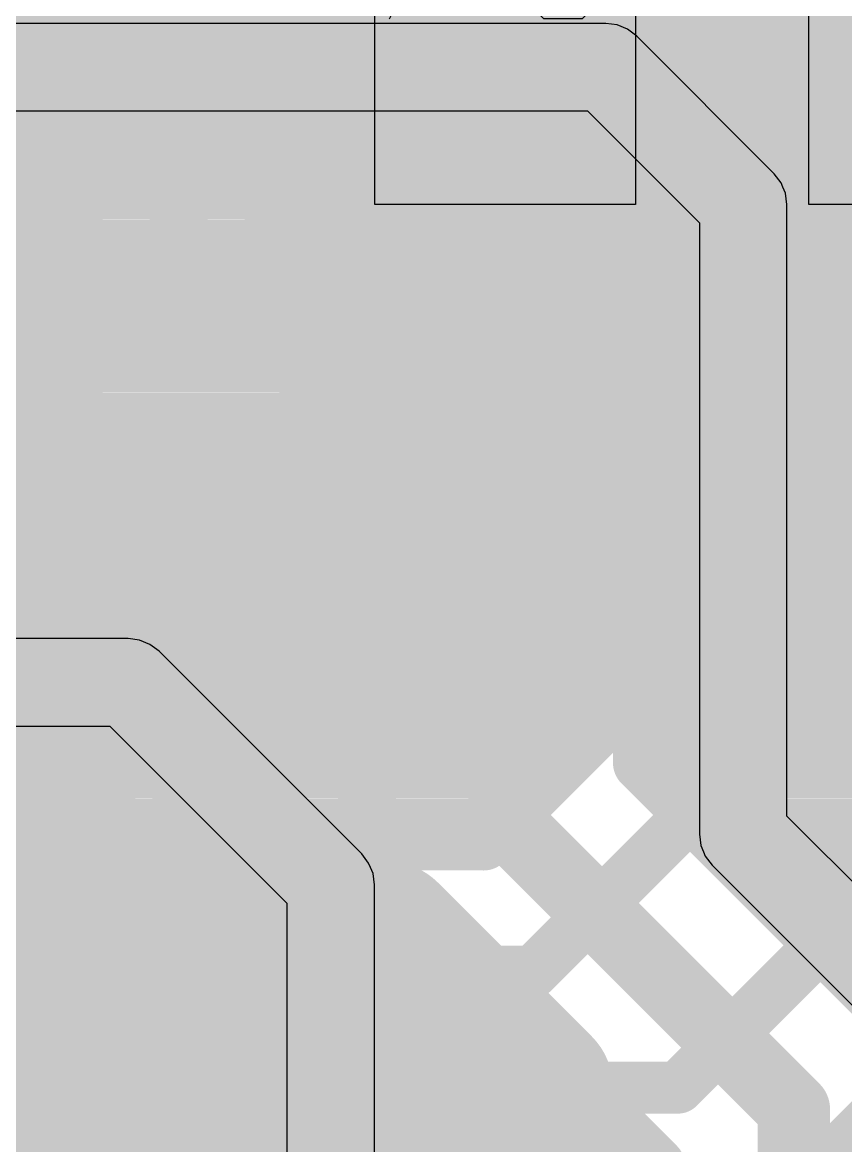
# Model space of a CAD drawing. Header units: millimetres. Extents: x 0.11 to 5.67, y 0.55 to 4.24.
# Drawn here: x 4.7159 to 4.8279, y 2.9478 to 3.1006 of the extents above; entities that cross this region are included whole.
import ezdxf

# ---------------------------------------------------------------- set-up
doc = ezdxf.new("R2010")
doc.units = ezdxf.units.MM
doc.header["$MEASUREMENT"] = 0
for name, color, linetype in [('BottomLayer', 5, 'Continuous'), ('BottomOverlay', 54, 'Continuous'), ('BottomPaste', 16, 'Continuous'), ('BottomSolder', 6, 'Continuous'), ('InternalPlane1', 76, 'Continuous'), ('InternalPlane2', 16, 'Continuous'), ('Mechanical3', 76, 'Continuous'), ('MultiLayer', 9, 'Continuous'), ('TopLayer', 1, 'Continuous'), ('TopOverlay', 2, 'Continuous'), ('TopPaste', 8, 'Continuous'), ('TopSolder', 216, 'Continuous'), ('ViaHoleLayer', 16, 'Continuous')]:
    doc.layers.add(name, color=color, linetype=linetype)

# ---------------------------------------------------------------- blocks, each defined once
blk = doc.blocks.new('QFN48_ISL_189')
at = {"layer": 'TopLayer'}
for points in [[(0.02264, 0.0128), (0.03051, 0.0128), (0.02264, 0.04035), (0.03051, 0.04035)], [(0.03839, 0.0128), (0.04626, 0.0128), (0.03839, 0.04035), (0.04626, 0.04035)], [(0.01378, -0.00394), (0.01378, 0.00394), (-0.01378, -0.00394), (-0.01378, 0.00394)], [(0.02657, -0.17323), (0.1998, -0.17323), (0.02657, 0), (0.1998, 0)]]:
    blk.add_solid(points, dxfattribs=at)
at = {"layer": 'TopOverlay', "const_width": 0.00787}
for points in [[(0, 0.01673), (0.00984, 0.02657)], [(0.01575, 0.02657), (0.00984, 0.02657)], [(0, 0.01083), (0, 0.01673)]]:
    blk.add_lwpolyline(points, dxfattribs=at)
at = {"layer": 'TopOverlay'}
for points, const_width in [([(0.00787, 0.02657, 1), (0.01181, 0.02657, 1)], 0.00394), ([(0.00787, 0.02657, 1), (0.01181, 0.02657, 1)], 0.00394), ([(0.01378, 0.02657, 1), (0.01772, 0.02657, 1)], 0.00394), ([(-0.00197, 0.01673, 1), (0.00197, 0.01673, 1)], 0.00394), ([(-0.00197, 0.01673, 1), (0.00197, 0.01673, 1)], 0.00394), ([(-0.00197, 0.01083, 1), (0.00197, 0.01083, 1)], 0.00394), ([(-0.03363, 0, 1), (-0.0392, 0, 1)], 0.00787), ([(-0.04117, 0, 1), (-0.03723, 0, 1)], 0.00394), ([(-0.0356, 0, 1), (-0.03166, 0, 1)], 0.00394)]:
    blk.add_lwpolyline(points, format="xyb", close=True, dxfattribs=dict(at, const_width=const_width))
at = {"layer": 'TopPaste'}
for points in [[(0.02264, 0.0128), (0.03051, 0.0128), (0.02264, 0.04035), (0.03051, 0.04035)], [(0.03839, 0.0128), (0.04626, 0.0128), (0.03839, 0.04035), (0.04626, 0.04035)], [(0.01378, -0.00394), (0.01378, 0.00394), (-0.01378, -0.00394), (-0.01378, 0.00394)], [(0.02657, -0.17323), (0.1998, -0.17323), (0.02657, 0), (0.1998, 0)]]:
    blk.add_solid(points, dxfattribs=at)
at = {"layer": 'TopSolder'}
for points in [[(0.02067, 0.01083), (0.03248, 0.01083), (0.02067, 0.04232), (0.03248, 0.04232)], [(0.03642, 0.01083), (0.04823, 0.01083), (0.03642, 0.04232), (0.04823, 0.04232)], [(0.01575, -0.00591), (0.01575, 0.00591), (-0.01575, -0.00591), (-0.01575, 0.00591)], [(0.02461, -0.1752), (0.20177, -0.1752), (0.02461, 0.00197), (0.20177, 0.00197)]]:
    blk.add_solid(points, dxfattribs=at)
blk = doc.blocks.new('CC0603_B_215')
at = {"layer": 'BottomLayer'}
for points in [[(-0.05315, -0.01772), (-0.01378, -0.01772), (-0.05315, 0.01772), (-0.01378, 0.01772)], [(0.05315, 0.01772), (0.01378, 0.01772), (0.05315, -0.01772), (0.01378, -0.01772)]]:
    blk.add_solid(points, dxfattribs=at)
at = {"layer": 'BottomOverlay', "const_width": 0.00701}
for points in [[(-0.06031, -0.02558, -0.201181), (-0.06035, 0.02547)], [(0.06042, 0.02547, -0.201181), (0.06038, -0.02558)]]:
    blk.add_lwpolyline(points, format="xyb", dxfattribs=at)
at = {"layer": 'BottomOverlay', "const_width": 0.0035}
for points in [[(-0.0621, 0.02547, 1), (-0.0586, 0.02547, 1)], [(-0.06172, 0.0255, 1), (-0.05821, 0.0255, 1)], [(0.05828, 0.0255, 1), (0.06179, 0.0255, 1)], [(0.05867, 0.02547, 1), (0.06217, 0.02547, 1)], [(-0.06206, -0.02558, 1), (-0.05856, -0.02558, 1)], [(-0.06179, -0.02559, 1), (-0.05829, -0.02559, 1)], [(0.05829, -0.02559, 1), (0.06179, -0.02559, 1)], [(0.05863, -0.02558, 1), (0.06213, -0.02558, 1)]]:
    blk.add_lwpolyline(points, format="xyb", close=True, dxfattribs=at)
at = {"layer": 'BottomOverlay', "const_width": 0.00701}
for points in [[(-0.05996, 0.0255), (0.06004, 0.0255)], [(-0.06004, -0.02559), (0.06004, -0.02559)]]:
    blk.add_lwpolyline(points, dxfattribs=at)
at = {"layer": 'BottomPaste'}
for p, q in [((-0.05315, -0.01772), (-0.05315, 0.01772)), ((-0.05315, 0.01772), (-0.01378, 0.01772)), ((-0.01378, 0.01772), (-0.02559, 0)), ((0.02559, 0), (0.01378, 0.01772)), ((0.01378, 0.01772), (0.05315, 0.01772)), ((0.05315, 0.01772), (0.05315, -0.01772)), ((-0.02559, 0), (-0.01378, -0.01772)), ((0.01378, -0.01772), (0.02559, 0)), ((-0.01378, -0.01772), (-0.05315, -0.01772)), ((0.05315, -0.01772), (0.01378, -0.01772))]:
    blk.add_line(p, q, dxfattribs=at)
at = {"layer": 'BottomSolder'}
for points in [[(-0.05512, -0.01969), (-0.01181, -0.01969), (-0.05512, 0.01969), (-0.01181, 0.01969)], [(0.05512, 0.01969), (0.01181, 0.01969), (0.05512, -0.01969), (0.01181, -0.01969)]]:
    blk.add_solid(points, dxfattribs=at)
at = {"layer": 'Mechanical3'}
for p, q in [((-0.0561, 0.0105), (-0.05085, 0.01575)), ((-0.05085, 0.01575), (-0.04036, 0.01575)), ((-0.04036, 0.01575), (-0.03511, 0.0105)), ((-0.02462, 0.0105), (-0.01937, 0.01575)), ((-0.01937, 0.01575), (-0.00887, 0.01575)), ((-0.00887, 0.01575), (-0.00363, 0.0105)), ((0.00687, 0.0105), (0.00687, 0.01575)), ((-0.0561, -0.01049), (-0.0561, 0.0105)), ((-0.02462, 0.00001), (-0.02462, 0.0105)), ((-0.00363, 0.0105), (-0.00363, 0.00525)), ((0.02786, -0.01049), (0.00687, 0.0105)), ((-0.00363, 0.00525), (-0.00887, 0.00001)), ((-0.01412, -0.01049), (-0.02462, 0.00001)), ((-0.00887, 0.00001), (-0.02462, 0.00001)), ((-0.05085, -0.01574), (-0.0561, -0.01049)), ((-0.03511, -0.01049), (-0.04036, -0.01574)), ((-0.00363, -0.01574), (-0.01412, -0.01049)), ((0.02786, -0.01574), (0.02786, -0.01049)), ((-0.04036, -0.01574), (-0.05085, -0.01574)), ((0.00687, -0.01574), (0.02786, -0.01574))]:
    blk.add_line(p, q, dxfattribs=at)
blk = doc.blocks.new('CC0603_B_216')
at = {"layer": 'BottomLayer'}
for points in [[(-0.05315, -0.01772), (-0.01378, -0.01772), (-0.05315, 0.01772), (-0.01378, 0.01772)], [(0.05315, 0.01772), (0.01378, 0.01772), (0.05315, -0.01772), (0.01378, -0.01772)]]:
    blk.add_solid(points, dxfattribs=at)
at = {"layer": 'BottomOverlay', "const_width": 0.00701}
for points in [[(-0.06031, -0.02558, -0.201181), (-0.06035, 0.02547)], [(0.06042, 0.02547, -0.201181), (0.06038, -0.02558)]]:
    blk.add_lwpolyline(points, format="xyb", dxfattribs=at)
at = {"layer": 'BottomOverlay', "const_width": 0.0035}
for points in [[(-0.0621, 0.02547, 1), (-0.0586, 0.02547, 1)], [(-0.06172, 0.0255, 1), (-0.05821, 0.0255, 1)], [(0.05828, 0.0255, 1), (0.06179, 0.0255, 1)], [(0.05867, 0.02547, 1), (0.06217, 0.02547, 1)], [(-0.06206, -0.02558, 1), (-0.05856, -0.02558, 1)], [(-0.06179, -0.02559, 1), (-0.05829, -0.02559, 1)], [(0.05829, -0.02559, 1), (0.06179, -0.02559, 1)], [(0.05863, -0.02558, 1), (0.06213, -0.02558, 1)]]:
    blk.add_lwpolyline(points, format="xyb", close=True, dxfattribs=at)
at = {"layer": 'BottomOverlay', "const_width": 0.00701}
for points in [[(0.06004, 0.0255), (-0.05996, 0.0255)], [(0.06004, -0.02559), (-0.06004, -0.02559)]]:
    blk.add_lwpolyline(points, dxfattribs=at)
at = {"layer": 'BottomPaste'}
for p, q in [((-0.05315, -0.01772), (-0.05315, 0.01772)), ((-0.05315, 0.01772), (-0.01378, 0.01772)), ((-0.01378, 0.01772), (-0.02559, 0)), ((0.02559, 0), (0.01378, 0.01772)), ((0.01378, 0.01772), (0.05315, 0.01772)), ((0.05315, 0.01772), (0.05315, -0.01772)), ((-0.02559, 0), (-0.01378, -0.01772)), ((0.01378, -0.01772), (0.02559, 0)), ((-0.01378, -0.01772), (-0.05315, -0.01772)), ((0.05315, -0.01772), (0.01378, -0.01772))]:
    blk.add_line(p, q, dxfattribs=at)
at = {"layer": 'BottomSolder'}
for points in [[(-0.05512, -0.01969), (-0.01181, -0.01969), (-0.05512, 0.01969), (-0.01181, 0.01969)], [(0.05512, 0.01969), (0.01181, 0.01969), (0.05512, -0.01969), (0.01181, -0.01969)]]:
    blk.add_solid(points, dxfattribs=at)
at = {"layer": 'Mechanical3'}
for p, q in [((-0.0561, 0.0105), (-0.05085, 0.01575)), ((-0.05085, 0.01575), (-0.04036, 0.01575)), ((-0.04036, 0.01575), (-0.03511, 0.0105)), ((-0.02462, 0.0105), (-0.01937, 0.01575)), ((-0.01937, 0.01575), (-0.00887, 0.01575)), ((-0.00887, 0.01575), (-0.00363, 0.0105)), ((0.00687, 0.0105), (0.01212, 0.01575)), ((0.01212, 0.01575), (0.02261, 0.01575)), ((0.02261, 0.01575), (0.02786, 0.0105)), ((-0.0561, -0.01049), (-0.0561, 0.0105)), ((-0.02462, 0.00001), (-0.02462, 0.0105)), ((-0.00363, 0.0105), (-0.00363, 0.00525)), ((0.00687, 0.00001), (0.00687, 0.0105)), ((0.02786, 0.0105), (0.02786, 0.00525)), ((-0.00363, 0.00525), (-0.00887, 0.00001)), ((0.02786, 0.00525), (0.02261, 0.00001)), ((-0.01412, -0.01049), (-0.02462, 0.00001)), ((-0.00887, 0.00001), (-0.02462, 0.00001)), ((0.01736, -0.01049), (0.00687, 0.00001)), ((0.02261, 0.00001), (0.00687, 0.00001)), ((-0.05085, -0.01574), (-0.0561, -0.01049)), ((-0.03511, -0.01049), (-0.04036, -0.01574)), ((-0.00363, -0.01574), (-0.01412, -0.01049)), ((0.02786, -0.01574), (0.01736, -0.01049)), ((-0.04036, -0.01574), (-0.05085, -0.01574))]:
    blk.add_line(p, q, dxfattribs=at)
blk = doc.blocks.new('CC0603_B_219')
at = {"layer": 'BottomLayer'}
for points in [[(-0.05315, -0.01772), (-0.01378, -0.01772), (-0.05315, 0.01772), (-0.01378, 0.01772)], [(0.05315, 0.01772), (0.01378, 0.01772), (0.05315, -0.01772), (0.01378, -0.01772)]]:
    blk.add_solid(points, dxfattribs=at)
at = {"layer": 'BottomOverlay', "const_width": 0.00701}
for points in [[(-0.06031, -0.02558, -0.201181), (-0.06035, 0.02547)], [(0.06042, 0.02547, -0.201181), (0.06038, -0.02558)]]:
    blk.add_lwpolyline(points, format="xyb", dxfattribs=at)
at = {"layer": 'BottomOverlay', "const_width": 0.0035}
for points in [[(-0.0621, 0.02547, 1), (-0.0586, 0.02547, 1)], [(-0.06172, 0.0255, 1), (-0.05821, 0.0255, 1)], [(0.05828, 0.0255, 1), (0.06179, 0.0255, 1)], [(0.05867, 0.02547, 1), (0.06217, 0.02547, 1)], [(-0.06206, -0.02558, 1), (-0.05856, -0.02558, 1)], [(-0.06179, -0.02559, 1), (-0.05829, -0.02559, 1)], [(0.05829, -0.02559, 1), (0.06179, -0.02559, 1)], [(0.05863, -0.02558, 1), (0.06213, -0.02558, 1)]]:
    blk.add_lwpolyline(points, format="xyb", close=True, dxfattribs=at)
at = {"layer": 'BottomOverlay', "const_width": 0.00701}
for points in [[(0.06004, 0.0255), (-0.05996, 0.0255)], [(0.06004, -0.02559), (-0.06004, -0.02559)]]:
    blk.add_lwpolyline(points, dxfattribs=at)
at = {"layer": 'BottomPaste'}
for p, q in [((-0.05315, -0.01772), (-0.05315, 0.01772)), ((-0.05315, 0.01772), (-0.01378, 0.01772)), ((-0.01378, 0.01772), (-0.02559, 0)), ((0.02559, 0), (0.01378, 0.01772)), ((0.01378, 0.01772), (0.05315, 0.01772)), ((0.05315, 0.01772), (0.05315, -0.01772)), ((-0.02559, 0), (-0.01378, -0.01772)), ((0.01378, -0.01772), (0.02559, 0)), ((-0.01378, -0.01772), (-0.05315, -0.01772)), ((0.05315, -0.01772), (0.01378, -0.01772))]:
    blk.add_line(p, q, dxfattribs=at)
at = {"layer": 'BottomSolder'}
for points in [[(-0.05512, -0.01969), (-0.01181, -0.01969), (-0.05512, 0.01969), (-0.01181, 0.01969)], [(0.05512, 0.01969), (0.01181, 0.01969), (0.05512, -0.01969), (0.01181, -0.01969)]]:
    blk.add_solid(points, dxfattribs=at)
at = {"layer": 'Mechanical3'}
for p, q in [((-0.0561, 0.0105), (-0.05085, 0.01575)), ((-0.05085, 0.01575), (-0.04036, 0.01575)), ((-0.04036, 0.01575), (-0.03511, 0.0105)), ((-0.02462, 0.0105), (-0.01937, 0.01575)), ((-0.01937, 0.01575), (-0.00887, 0.01575)), ((-0.00887, 0.01575), (-0.00363, 0.0105)), ((0.01212, 0.01575), (0.00687, 0.0105)), ((0.02261, 0.01575), (0.01212, 0.01575)), ((0.02786, 0.0105), (0.02261, 0.01575)), ((-0.0561, -0.01049), (-0.0561, 0.0105)), ((-0.02462, 0.00001), (-0.02462, 0.0105)), ((-0.00363, 0.0105), (-0.00363, 0.00525)), ((0.02786, 0.00525), (0.02786, 0.0105)), ((-0.00363, 0.00525), (-0.00887, 0.00001)), ((0.02261, 0.00001), (0.02786, 0.00525)), ((-0.01412, -0.01049), (-0.02462, 0.00001)), ((-0.00887, 0.00001), (-0.02462, 0.00001)), ((0.02261, 0.00001), (0.01736, 0.00001)), ((0.01736, 0.00001), (0.02261, 0.00001)), ((0.02786, -0.00524), (0.02261, 0.00001)), ((0.02786, -0.01049), (0.02786, -0.00524)), ((-0.05085, -0.01574), (-0.0561, -0.01049)), ((-0.03511, -0.01049), (-0.04036, -0.01574)), ((-0.00363, -0.01574), (-0.01412, -0.01049)), ((0.00687, -0.01049), (0.01212, -0.01574)), ((0.02261, -0.01574), (0.02786, -0.01049)), ((-0.04036, -0.01574), (-0.05085, -0.01574)), ((0.01212, -0.01574), (0.02261, -0.01574))]:
    blk.add_line(p, q, dxfattribs=at)

msp = doc.modelspace()

# ---------------------------------------------------------------- linework, layer by layer
at = {"layer": 'BottomLayer'}
for points, const_width in [([(4.75009, 3.06201), (4.75009, 3.12894)], 0.00787), ([(4.72293, 3.04577), (4.72293, 3.1127)], 0.00787), ([(4.72293, 3.10137), (4.75009, 3.10137)], 0.00787), ([(4.7815, 3.09538), (4.78159, 3.09547)], 0.00984), ([(4.7815, 3.05807), (4.7815, 3.09538)], 0.00984), ([(4.72293, 3.0935), (4.75009, 3.0935)], 0.00787), ([(4.72293, 3.08562), (4.75009, 3.08562)], 0.00787), ([(4.72293, 3.07775), (4.75009, 3.07775)], 0.00787), ([(4.72293, 3.06987), (4.75009, 3.06987)], 0.00787), ([(4.72293, 3.062), (4.75621, 3.062)], 0.00787), ([(4.75009, 3.06201), (4.75621, 3.06201)], 0.00787), ([(4.80678, 3.062), (4.8162, 3.062)], 0.00787), ([(4.80915, 3.06201), (4.81308, 3.06201)], 0.00787), ([(4.80915, 3.06201), (4.81308, 3.06201)], 0.00787), ([(4.81308, 3.06201), (4.8162, 3.06201)], 0.00787), ([(4.7815, 2.99213), (4.7815, 3.05807)], 0.00984), ([(4.72293, 3.05413), (4.75621, 3.05413)], 0.00787), ([(4.80678, 3.05413), (4.81496, 3.05413)], 0.00787), ([(4.72293, 3.04625), (4.7588, 3.04625)], 0.00787), ([(4.80419, 3.04625), (4.8162, 3.04625)], 0.00787), ([(4.66339, 3.04577), (4.72293, 3.04577)], 0.00787), ([(4.66339, 3.0438), (4.72096, 3.0438)], 0.00787), ([(4.72096, 2.98081), (4.72096, 3.0438)], 0.00787), ([(4.7628, 2.99213), (4.7628, 3.0406)], 0.00787), ([(4.8002, 2.99987), (4.8002, 3.0406)], 0.00787), ([(4.72096, 3.03838), (4.7628, 3.03838)], 0.00787), ([(4.8002, 3.03838), (4.82039, 3.03838)], 0.00787), ([(4.72096, 3.0305), (4.7628, 3.0305)], 0.00787), ([(4.8002, 3.0305), (4.83073, 3.0305)], 0.00787), ([(4.72096, 3.02263), (4.7628, 3.02263)], 0.00787), ([(4.8002, 3.02263), (5.13547, 3.02263)], 0.00787), ([(4.72096, 3.01476), (4.7628, 3.01476)], 0.00787), ([(4.8002, 3.01476), (5.14335, 3.01476)], 0.00787), ([(4.69144, 3.0123), (4.71703, 3.0123)], 0.00787), ([(4.72096, 3.00688), (4.7628, 3.00688)], 0.00787), ([(4.8002, 3.00688), (5.15122, 3.00688)], 0.00787), ([(4.72096, 2.99901), (4.7628, 2.99901)], 0.00787), ([(4.8002, 2.99987), (4.83409, 2.96598)], 0.00787), ([(4.80106, 2.99901), (5.15909, 2.99901)], 0.00787), ([(4.7815, 2.99213), (4.82087, 2.95276)], 0.00984), ([(4.72096, 2.99113), (4.76282, 2.99113)], 0.00787), ([(4.80893, 2.99113), (5.16697, 2.99113)], 0.00787), ([(4.72096, 2.98326), (4.76503, 2.98326)], 0.00787), ([(4.72835, 2.97736), (4.7291, 2.97661)], 0.01969), ([(4.7291, 2.97661), (4.76552, 2.97661)], 0.01969), ([(4.76552, 2.97661), (4.78642, 2.95571)], 0.01969), ([(4.81681, 2.98326), (5.17484, 2.98326)], 0.00787), ([(4.66191, 2.98081), (4.72096, 2.98081)], 0.00787), ([(4.76827, 2.9789), (4.80217, 2.94501)], 0.00787), ([(4.66142, 2.97539), (4.77179, 2.97539)], 0.00787), ([(4.82468, 2.97539), (5.18272, 2.97539)], 0.00787), ([(4.66142, 2.96751), (4.77966, 2.96751)], 0.00787), ([(4.78642, 2.90748), (4.78642, 2.95571)], 0.01969), ([(4.66142, 2.95964), (4.78754, 2.95964)], 0.00787), ([(4.82087, 2.84154), (4.82087, 2.95276)], 0.00984), ([(4.66142, 2.95176), (4.79541, 2.95176)], 0.00787), ([(4.80217, 2.93799), (4.80217, 2.94501)], 0.00787), ([(4.66142, 2.94389), (4.80217, 2.94389)], 0.00787)]:
    msp.add_lwpolyline(points, dxfattribs=dict(at, const_width=const_width))
for points, const_width in [([(4.72096, 3.10137, 1), (4.7249, 3.10137, 1)], 0.00394), ([(4.74812, 3.10137, 1), (4.75206, 3.10137, 1)], 0.00394), ([(4.77904, 3.09538, 1), (4.78396, 3.09538, 1)], 0.00492), ([(4.77904, 3.09538, 1), (4.78396, 3.09538, 1)], 0.00492), ([(4.77913, 3.09547, 1), (4.78405, 3.09547, 1)], 0.00492), ([(4.72096, 3.0935, 1), (4.7249, 3.0935, 1)], 0.00394), ([(4.74812, 3.0935, 1), (4.75206, 3.0935, 1)], 0.00394), ([(4.72096, 3.08562, 1), (4.7249, 3.08562, 1)], 0.00394), ([(4.74812, 3.08562, 1), (4.75206, 3.08562, 1)], 0.00394), ([(4.72096, 3.07775, 1), (4.7249, 3.07775, 1)], 0.00394), ([(4.74812, 3.07775, 1), (4.75206, 3.07775, 1)], 0.00394), ([(4.72096, 3.06987, 1), (4.7249, 3.06987, 1)], 0.00394), ([(4.74812, 3.06987, 1), (4.75206, 3.06987, 1)], 0.00394), ([(4.77559, 3.05807, 1), (4.7874, 3.05807, 1)], 0.01181), ([(4.72096, 3.062, 1), (4.7249, 3.062, 1)], 0.00394), ([(4.74812, 3.06201, 1), (4.75206, 3.06201, 1)], 0.00394), ([(4.74812, 3.06201, 1), (4.75206, 3.06201, 1)], 0.00394), ([(4.75424, 3.06201, 1), (4.75818, 3.06201, 1)], 0.00394), ([(4.75424, 3.062, 1), (4.75818, 3.062, 1)], 0.00394), ([(4.75424, 3.06201, 1), (4.75818, 3.06201, 1)], 0.00394), ([(4.80481, 3.06201, 1), (4.80875, 3.06201, 1)], 0.00394), ([(4.80481, 3.062, 1), (4.80875, 3.062, 1)], 0.00394), ([(4.80718, 3.06201, 1), (4.81111, 3.06201, 1)], 0.00394), ([(4.80718, 3.06201, 1), (4.81111, 3.06201, 1)], 0.00394), ([(4.81111, 3.06201, 1), (4.81505, 3.06201, 1)], 0.00394), ([(4.81111, 3.06201, 1), (4.81505, 3.06201, 1)], 0.00394), ([(4.81111, 3.06201, 1), (4.81505, 3.06201, 1)], 0.00394), ([(4.81423, 3.062, 1), (4.81817, 3.062, 1)], 0.00394), ([(4.81423, 3.06201, 1), (4.81817, 3.06201, 1)], 0.00394), ([(4.81423, 3.06201, 1), (4.81817, 3.06201, 1)], 0.00394), ([(4.77904, 3.05807, 1), (4.78396, 3.05807, 1)], 0.00492), ([(4.77904, 3.05807, 1), (4.78396, 3.05807, 1)], 0.00492), ([(4.80512, 3.05807, 1), (4.80906, 3.05807, 1)], 0.00394), ([(4.80512, 3.05807, 1), (4.80906, 3.05807, 1)], 0.00394), ([(4.72096, 3.05413, 1), (4.7249, 3.05413, 1)], 0.00394), ([(4.75424, 3.05413, 1), (4.75818, 3.05413, 1)], 0.00394), ([(4.80481, 3.05413, 1), (4.80875, 3.05413, 1)], 0.00394), ([(4.81299, 3.05413, 1), (4.81693, 3.05413, 1)], 0.00394), ([(4.72096, 3.04625, 1), (4.7249, 3.04625, 1)], 0.00394), ([(4.75683, 3.04625, 1), (4.76077, 3.04625, 1)], 0.00394), ([(4.80223, 3.04625, 1), (4.80616, 3.04625, 1)], 0.00394), ([(4.81424, 3.04625, 1), (4.81817, 3.04625, 1)], 0.00394), ([(4.72096, 3.04577, 1), (4.7249, 3.04577, 1)], 0.00394), ([(4.72096, 3.04577, 1), (4.7249, 3.04577, 1)], 0.00394), ([(4.719, 3.0438, 1), (4.72293, 3.0438, 1)], 0.00394), ([(4.719, 3.0438, 1), (4.72293, 3.0438, 1)], 0.00394), ([(4.76083, 3.0406, 1), (4.76476, 3.0406, 1)], 0.00394), ([(4.76083, 3.0406, 1), (4.76476, 3.0406, 1)], 0.00394), ([(4.79823, 3.0406, 1), (4.80217, 3.0406, 1)], 0.00394), ([(4.79823, 3.0406, 1), (4.80217, 3.0406, 1)], 0.00394), ([(4.719, 3.03838, 1), (4.72293, 3.03838, 1)], 0.00394), ([(4.76083, 3.03838, 1), (4.76476, 3.03838, 1)], 0.00394), ([(4.79823, 3.03838, 1), (4.80217, 3.03838, 1)], 0.00394), ([(4.81842, 3.03838, 1), (4.82235, 3.03838, 1)], 0.00394), ([(4.719, 3.0305, 1), (4.72293, 3.0305, 1)], 0.00394), ([(4.76083, 3.0305, 1), (4.76476, 3.0305, 1)], 0.00394), ([(4.79823, 3.0305, 1), (4.80217, 3.0305, 1)], 0.00394), ([(4.82876, 3.0305, 1), (4.8327, 3.0305, 1)], 0.00394), ([(4.719, 3.02263, 1), (4.72293, 3.02263, 1)], 0.00394), ([(4.76083, 3.02263, 1), (4.76476, 3.02263, 1)], 0.00394), ([(4.79823, 3.02263, 1), (4.80217, 3.02263, 1)], 0.00394), ([(4.719, 3.01476, 1), (4.72293, 3.01476, 1)], 0.00394), ([(4.76083, 3.01476, 1), (4.76476, 3.01476, 1)], 0.00394), ([(4.79823, 3.01476, 1), (4.80217, 3.01476, 1)], 0.00394), ([(4.71506, 3.0123, 1), (4.719, 3.0123, 1)], 0.00394), ([(4.719, 3.00688, 1), (4.72293, 3.00688, 1)], 0.00394), ([(4.76083, 3.00688, 1), (4.76476, 3.00688, 1)], 0.00394), ([(4.79823, 3.00688, 1), (4.80217, 3.00688, 1)], 0.00394), ([(4.719, 2.99901, 1), (4.72293, 2.99901, 1)], 0.00394), ([(4.76083, 2.99901, 1), (4.76476, 2.99901, 1)], 0.00394), ([(4.79823, 2.99987, 1), (4.80217, 2.99987, 1)], 0.00394), ([(4.79823, 2.99987, 1), (4.80217, 2.99987, 1)], 0.00394), ([(4.79909, 2.99901, 1), (4.80303, 2.99901, 1)], 0.00394), ([(4.77904, 2.99213, 1), (4.78396, 2.99213, 1)], 0.00492), ([(4.77904, 2.99213, 1), (4.78396, 2.99213, 1)], 0.00492), ([(4.76083, 2.99213, 1), (4.76476, 2.99213, 1)], 0.00394), ([(4.76083, 2.99213, 1), (4.76476, 2.99213, 1)], 0.00394), ([(4.76083, 2.99213, 1), (4.76476, 2.99213, 1)], 0.00394), ([(4.719, 2.99113, 1), (4.72293, 2.99113, 1)], 0.00394), ([(4.76085, 2.99113, 1), (4.76479, 2.99113, 1)], 0.00394), ([(4.80697, 2.99113, 1), (4.8109, 2.99113, 1)], 0.00394), ([(4.719, 2.98326, 1), (4.72293, 2.98326, 1)], 0.00394), ([(4.72343, 2.97736, 1), (4.73327, 2.97736, 1)], 0.00984), ([(4.72418, 2.97661, 1), (4.73402, 2.97661, 1)], 0.00984), ([(4.72418, 2.97661, 1), (4.73402, 2.97661, 1)], 0.00984), ([(4.7606, 2.97661, 1), (4.77044, 2.97661, 1)], 0.00984), ([(4.7606, 2.97661, 1), (4.77044, 2.97661, 1)], 0.00984), ([(4.76306, 2.98326, 1), (4.767, 2.98326, 1)], 0.00394), ([(4.81484, 2.98326, 1), (4.81878, 2.98326, 1)], 0.00394), ([(4.719, 2.98081, 1), (4.72293, 2.98081, 1)], 0.00394), ([(4.719, 2.98081, 1), (4.72293, 2.98081, 1)], 0.00394), ([(4.7663, 2.9789, 1), (4.77024, 2.9789, 1)], 0.00394), ([(4.7663, 2.9789, 1), (4.77024, 2.9789, 1)], 0.00394), ([(4.7663, 2.9789, 1), (4.77024, 2.9789, 1)], 0.00394), ([(4.76982, 2.97539, 1), (4.77376, 2.97539, 1)], 0.00394), ([(4.82271, 2.97539, 1), (4.82665, 2.97539, 1)], 0.00394), ([(4.70768, 2.95965, 1), (4.71949, 2.95965, 1)], 0.01181), ([(4.77769, 2.96751, 1), (4.78163, 2.96751, 1)], 0.00394), ([(4.7815, 2.95571, 1), (4.79134, 2.95571, 1)], 0.00984), ([(4.7815, 2.95571, 1), (4.79134, 2.95571, 1)], 0.00984), ([(4.78557, 2.95964, 1), (4.78951, 2.95964, 1)], 0.00394), ([(4.81841, 2.95276, 1), (4.82333, 2.95276, 1)], 0.00492), ([(4.81841, 2.95276, 1), (4.82333, 2.95276, 1)], 0.00492), ([(4.79344, 2.95176, 1), (4.79738, 2.95176, 1)], 0.00394), ([(4.8002, 2.94501, 1), (4.80413, 2.94501, 1)], 0.00394), ([(4.8002, 2.94501, 1), (4.80413, 2.94501, 1)], 0.00394), ([(4.8002, 2.94389, 1), (4.80413, 2.94389, 1)], 0.00394)]:
    msp.add_lwpolyline(points, format="xyb", close=True, dxfattribs=dict(at, const_width=const_width))
at = {"layer": 'BottomLayer', "const_width": 0.00787}
for points in [[(4.7628, 3.0406, -0.230405), (4.75621, 3.06201)], [(4.80678, 3.06201, -0.038634), (4.80709, 3.05807)], [(4.86614, 3.05413, -1.170025), (4.8162, 3.06201)], [(4.80709, 3.05807, -0.190079), (4.8002, 3.0406)], [(4.76827, 2.9789, -0.198912), (4.7628, 2.99213)], [(4.76827, 2.9789, -0.198912), (4.7628, 2.99213)]]:
    msp.add_lwpolyline(points, format="xyb", dxfattribs=at)
at = {"layer": 'InternalPlane1', "const_width": 0.02591}
for points in [[(4.76854, 3.05807, 1), (4.79445, 3.05807, 1)], [(4.8276, 3.05413, 1), (4.8535, 3.05413, 1)]]:
    msp.add_lwpolyline(points, format="xyb", close=True, dxfattribs=at)
at = {"layer": 'InternalPlane2'}
for p, q in [((4.79528, 3.10044), (4.60925, 3.10044)), ((4.79682, 3.10024), (4.79528, 3.10044)), ((4.79825, 3.09965), (4.79682, 3.10024)), ((4.79949, 3.0987), (4.79825, 3.09965)), ((4.81819, 3.08), (4.79949, 3.0987)), ((4.61172, 3.08853), (4.79281, 3.08853)), ((4.79281, 3.08853), (4.80802, 3.07332)), ((4.81913, 3.07877), (4.81819, 3.08)), ((4.81938, 3.07817), (4.81913, 3.07877)), ((4.81973, 3.07733), (4.81938, 3.07817)), ((4.81993, 3.07579), (4.81973, 3.07733)), ((4.81993, 2.99262), (4.81993, 3.07579)), ((4.80802, 3.07332), (4.80802, 2.99016)), ((4.73031, 3.01678), (4.51772, 3.01678)), ((4.73186, 3.01658), (4.73031, 3.01678)), ((4.73329, 3.01599), (4.73186, 3.01658)), ((4.73453, 3.01504), (4.73329, 3.01599)), ((4.76209, 2.98748), (4.73453, 3.01504)), ((4.52018, 3.00487), (4.72785, 3.00487)), ((4.72785, 3.00487), (4.75192, 2.9808)), ((4.9235, 2.88905), (4.81993, 2.99262)), ((4.80802, 2.99016), (4.80822, 2.98862)), ((4.80822, 2.98862), (4.80857, 2.98777)), ((4.80857, 2.98777), (4.80882, 2.98718)), ((4.76303, 2.98625), (4.76209, 2.98748)), ((4.76209, 2.98748), (4.76209, 2.98748)), ((4.76328, 2.98565), (4.76303, 2.98625)), ((4.80882, 2.98718), (4.80976, 2.98595)), ((4.76363, 2.98481), (4.76328, 2.98565)), ((4.76383, 2.98327), (4.76363, 2.98481)), ((4.80976, 2.98595), (4.91333, 2.88238)), ((4.76383, 2.81398), (4.76383, 2.98327)), ((4.76383, 2.98327), (4.76383, 2.98327)), ((4.75192, 2.9808), (4.75192, 2.81644))]:
    msp.add_line(p, q, dxfattribs=at)
at = {"layer": 'InternalPlane2', "const_width": 0.01181}
for points in [[(4.60925, 3.09449), (4.79528, 3.09449)], [(4.79528, 3.09449), (4.81398, 3.07579)], [(4.81398, 2.99016), (4.81398, 3.07579)], [(4.51772, 3.01083), (4.73031, 3.01083)], [(4.73031, 3.01083), (4.75787, 2.98327)], [(4.81398, 2.99016), (4.91929, 2.88484)], [(4.75787, 2.81398), (4.75787, 2.98327)]]:
    msp.add_lwpolyline(points, dxfattribs=at)
at = {"layer": 'InternalPlane2'}
for points, const_width in [([(4.79232, 3.09449, 1), (4.79823, 3.09449, 1)], 0.00591), ([(4.79232, 3.09449, 1), (4.79823, 3.09449, 1)], 0.00591), ([(4.81102, 3.07579, 1), (4.81693, 3.07579, 1)], 0.00591), ([(4.81102, 3.07579, 1), (4.81693, 3.07579, 1)], 0.00591), ([(4.72736, 3.01083, 1), (4.73327, 3.01083, 1)], 0.00591), ([(4.72736, 3.01083, 1), (4.73327, 3.01083, 1)], 0.00591), ([(4.81102, 2.99016, 1), (4.81693, 2.99016, 1)], 0.00591), ([(4.81102, 2.99016, 1), (4.81693, 2.99016, 1)], 0.00591), ([(4.75492, 2.98327, 1), (4.76083, 2.98327, 1)], 0.00591), ([(4.75492, 2.98327, 1), (4.76083, 2.98327, 1)], 0.00591), ([(4.70063, 2.95965, 1), (4.72654, 2.95965, 1)], 0.02591)]:
    msp.add_lwpolyline(points, format="xyb", close=True, dxfattribs=dict(at, const_width=const_width))
at = {"layer": 'MultiLayer', "const_width": 0.01181}
for points in [[(4.77559, 3.05807, 1), (4.7874, 3.05807, 1)], [(4.70768, 2.95965, 1), (4.71949, 2.95965, 1)]]:
    msp.add_lwpolyline(points, format="xyb", close=True, dxfattribs=at)
at = {"layer": 'TopLayer'}
for points, const_width in [([(4.71988, 3.04304), (4.71988, 3.2063)], 0.00709), ([(4.7372, 3.05599), (4.7372, 3.2063)], 0.00787), ([(4.7372, 3.10137), (4.86909, 3.10137)], 0.00787), ([(4.7372, 3.0935), (4.86909, 3.0935)], 0.00787), ([(4.7372, 3.08562), (4.86909, 3.08562)], 0.00787), ([(4.7372, 3.07775), (4.76514, 3.07775)], 0.00787), ([(4.79786, 3.07775), (4.83069, 3.07775)], 0.00787), ([(4.7372, 3.05599), (4.75153, 3.07032)], 0.00787), ([(4.7372, 3.06987), (4.75108, 3.06987)], 0.00787), ([(4.8042, 3.06987), (4.82037, 3.06987)], 0.00787), ([(4.7372, 3.062), (4.74321, 3.062)], 0.00787), ([(4.80678, 3.062), (4.8162, 3.062)], 0.00787), ([(4.76772, 3.05807), (4.7815, 3.05807)], 0.00984), ([(4.72539, 3.01968), (4.76378, 3.05807)], 0.00709), ([(4.76378, 3.05807), (4.76772, 3.05807)], 0.00709), ([(4.80678, 3.05413), (4.81496, 3.05413)], 0.00787), ([(4.80419, 3.04625), (4.8162, 3.04625)], 0.00787), ([(4.70965, 3.03281), (4.71988, 3.04304)], 0.00709), ([(4.79784, 3.03838), (4.82039, 3.03838)], 0.00787), ([(4.80512, 2.95571), (4.8878, 3.03839)], 0.00709), ([(4.74311, 3.0129), (4.76711, 3.03691)], 0.00787), ([(4.77865, 2.98917), (4.82323, 3.03375)], 0.00787), ([(4.76071, 3.0305), (4.81998, 3.0305)], 0.00787), ([(4.78543, 2.97146), (4.84055, 3.02657)], 0.00709), ([(4.81988, 2.93996), (4.90551, 3.02559)], 0.00709), ([(4.75284, 3.02263), (4.81211, 3.02263)], 0.00787), ([(4.72539, 2.99803), (4.72539, 3.01968)], 0.00709), ([(4.74496, 3.01476), (4.80423, 3.01476)], 0.00787), ([(4.74311, 2.98917), (4.74311, 3.0129)], 0.00787), ([(4.74311, 3.00688), (4.79636, 3.00688)], 0.00787), ([(4.74311, 2.99901), (4.78849, 2.99901)], 0.00787), ([(4.74311, 2.99113), (4.78061, 2.99113)], 0.00787), ([(4.74311, 2.98917), (4.77865, 2.98917)], 0.00787), ([(4.75197, 2.97146), (4.78543, 2.97146)], 0.00709), ([(4.75197, 2.95571), (4.80512, 2.95571)], 0.00709)]:
    msp.add_lwpolyline(points, dxfattribs=dict(at, const_width=const_width))
for points, const_width in [([(4.73524, 3.10137, 1), (4.73917, 3.10137, 1)], 0.00394), ([(4.73524, 3.0935, 1), (4.73917, 3.0935, 1)], 0.00394), ([(4.73524, 3.08562, 1), (4.73917, 3.08562, 1)], 0.00394), ([(4.73524, 3.07775, 1), (4.73917, 3.07775, 1)], 0.00394), ([(4.76317, 3.07775, 1), (4.7671, 3.07775, 1)], 0.00394), ([(4.79589, 3.07775, 1), (4.79983, 3.07775, 1)], 0.00394), ([(4.82872, 3.07775, 1), (4.83266, 3.07775, 1)], 0.00394), ([(4.76157, 3.0763, 1), (4.7655, 3.0763, 1)], 0.00394), ([(4.76157, 3.0763, 1), (4.7655, 3.0763, 1)], 0.00394), ([(4.75748, 3.07484, 1), (4.76141, 3.07484, 1)], 0.00394), ([(4.75748, 3.07484, 1), (4.76141, 3.07484, 1)], 0.00394), ([(4.75748, 3.07484, 1), (4.76141, 3.07484, 1)], 0.00394), ([(4.73524, 3.06987, 1), (4.73917, 3.06987, 1)], 0.00394), ([(4.74912, 3.06987, 1), (4.75305, 3.06987, 1)], 0.00394), ([(4.74956, 3.07032, 1), (4.7535, 3.07032, 1)], 0.00394), ([(4.74956, 3.07032, 1), (4.7535, 3.07032, 1)], 0.00394), ([(4.74956, 3.07032, 1), (4.7535, 3.07032, 1)], 0.00394), ([(4.80223, 3.06987, 1), (4.80617, 3.06987, 1)], 0.00394), ([(4.81841, 3.06987, 1), (4.82234, 3.06987, 1)], 0.00394), ([(4.77559, 3.05807, 1), (4.7874, 3.05807, 1)], 0.01181), ([(4.73524, 3.062, 1), (4.73917, 3.062, 1)], 0.00394), ([(4.74124, 3.062, 1), (4.74518, 3.062, 1)], 0.00394), ([(4.80481, 3.062, 1), (4.80875, 3.062, 1)], 0.00394), ([(4.81423, 3.062, 1), (4.81817, 3.062, 1)], 0.00394), ([(4.76526, 3.05807, 1), (4.77018, 3.05807, 1)], 0.00492), ([(4.77904, 3.05807, 1), (4.78396, 3.05807, 1)], 0.00492), ([(4.76201, 3.05807, 1), (4.76555, 3.05807, 1)], 0.00354), ([(4.76201, 3.05807, 1), (4.76555, 3.05807, 1)], 0.00354), ([(4.76595, 3.05807, 1), (4.76949, 3.05807, 1)], 0.00354), ([(4.80512, 3.05807, 1), (4.80906, 3.05807, 1)], 0.00394), ([(4.80512, 3.05807, 1), (4.80906, 3.05807, 1)], 0.00394), ([(4.73524, 3.05599, 1), (4.73917, 3.05599, 1)], 0.00394), ([(4.73524, 3.05599, 1), (4.73917, 3.05599, 1)], 0.00394), ([(4.80481, 3.05413, 1), (4.80875, 3.05413, 1)], 0.00394), ([(4.81299, 3.05413, 1), (4.81693, 3.05413, 1)], 0.00394), ([(4.80223, 3.04625, 1), (4.80616, 3.04625, 1)], 0.00394), ([(4.81424, 3.04625, 1), (4.81817, 3.04625, 1)], 0.00394), ([(4.71811, 3.04304, 1), (4.72165, 3.04304, 1)], 0.00354), ([(4.71811, 3.04304, 1), (4.72165, 3.04304, 1)], 0.00354), ([(4.79587, 3.03838, 1), (4.79981, 3.03838, 1)], 0.00394), ([(4.81842, 3.03838, 1), (4.82235, 3.03838, 1)], 0.00394), ([(4.76514, 3.03691, 1), (4.76908, 3.03691, 1)], 0.00394), ([(4.76514, 3.03691, 1), (4.76908, 3.03691, 1)], 0.00394), ([(4.82126, 3.0353, 1), (4.8252, 3.0353, 1)], 0.00394), ([(4.82126, 3.03375, 1), (4.8252, 3.03375, 1)], 0.00394), ([(4.75874, 3.0305, 1), (4.76268, 3.0305, 1)], 0.00394), ([(4.81801, 3.0305, 1), (4.82195, 3.0305, 1)], 0.00394), ([(4.75087, 3.02263, 1), (4.75481, 3.02263, 1)], 0.00394), ([(4.81014, 3.02263, 1), (4.81408, 3.02263, 1)], 0.00394), ([(4.72362, 3.01968, 1), (4.72717, 3.01968, 1)], 0.00354), ([(4.72362, 3.01968, 1), (4.72717, 3.01968, 1)], 0.00354), ([(4.74299, 3.01476, 1), (4.74693, 3.01476, 1)], 0.00394), ([(4.80227, 3.01476, 1), (4.8062, 3.01476, 1)], 0.00394), ([(4.74114, 3.0129, 1), (4.74508, 3.0129, 1)], 0.00394), ([(4.74114, 3.0129, 1), (4.74508, 3.0129, 1)], 0.00394), ([(4.74114, 3.00688, 1), (4.74508, 3.00688, 1)], 0.00394), ([(4.79439, 3.00688, 1), (4.79833, 3.00688, 1)], 0.00394), ([(4.74114, 2.99901, 1), (4.74508, 2.99901, 1)], 0.00394), ([(4.78652, 2.99901, 1), (4.79045, 2.99901, 1)], 0.00394), ([(4.72362, 2.99803, 1), (4.72717, 2.99803, 1)], 0.00354), ([(4.74114, 2.99113, 1), (4.74508, 2.99113, 1)], 0.00394), ([(4.77864, 2.99113, 1), (4.78258, 2.99113, 1)], 0.00394), ([(4.74114, 2.98917, 1), (4.74508, 2.98917, 1)], 0.00394), ([(4.74114, 2.98917, 1), (4.74508, 2.98917, 1)], 0.00394), ([(4.77668, 2.98917, 1), (4.78062, 2.98917, 1)], 0.00394), ([(4.77668, 2.98917, 1), (4.78062, 2.98917, 1)], 0.00394), ([(4.7502, 2.97146, 1), (4.75374, 2.97146, 1)], 0.00354), ([(4.78366, 2.97146, 1), (4.7872, 2.97146, 1)], 0.00354), ([(4.78366, 2.97146, 1), (4.7872, 2.97146, 1)], 0.00354), ([(4.70768, 2.95965, 1), (4.71949, 2.95965, 1)], 0.01181), ([(4.7502, 2.95571, 1), (4.75374, 2.95571, 1)], 0.00354), ([(4.80335, 2.95571, 1), (4.80689, 2.95571, 1)], 0.00354), ([(4.80335, 2.95571, 1), (4.80689, 2.95571, 1)], 0.00354)]:
    msp.add_lwpolyline(points, format="xyb", close=True, dxfattribs=dict(at, const_width=const_width))
at = {"layer": 'TopLayer', "const_width": 0.00787}
for points in [[(4.76353, 3.0763, -0.665542), (4.80709, 3.05807)], [(4.82323, 3.0353, -1.531021), (4.86614, 3.05413)], [(4.75944, 3.07484, -0.058223), (4.76353, 3.0763)], [(4.75153, 3.07032, -0.133901), (4.75944, 3.07484)], [(4.75153, 3.07032, -0.133901), (4.75944, 3.07484)], [(4.80709, 3.05807, -0.602046), (4.76711, 3.03691)]]:
    msp.add_lwpolyline(points, format="xyb", dxfattribs=at)
at = {"layer": 'ViaHoleLayer', "const_width": 0.00591}
for points in [[(4.77854, 3.05807, 1), (4.78445, 3.05807, 1)], [(4.71063, 2.95965, 1), (4.71654, 2.95965, 1)]]:
    msp.add_lwpolyline(points, format="xyb", close=True, dxfattribs=at)

# ---------------------------------------------------------------- block references
for name, p, rotation in [('CC0603_B_216', (4.78159, 3.12894), 270), ('CC0603_B_219', (4.84064, 3.12894), 270), ('CC0603_B_215', (4.69144, 3.04577), 90), ('QFN48_ISL_189', (4.72539, 2.99803), 270)]:
    msp.add_blockref(name, p, dxfattribs=dict(rotation=rotation))

doc.saveas('drawing.dxf')
